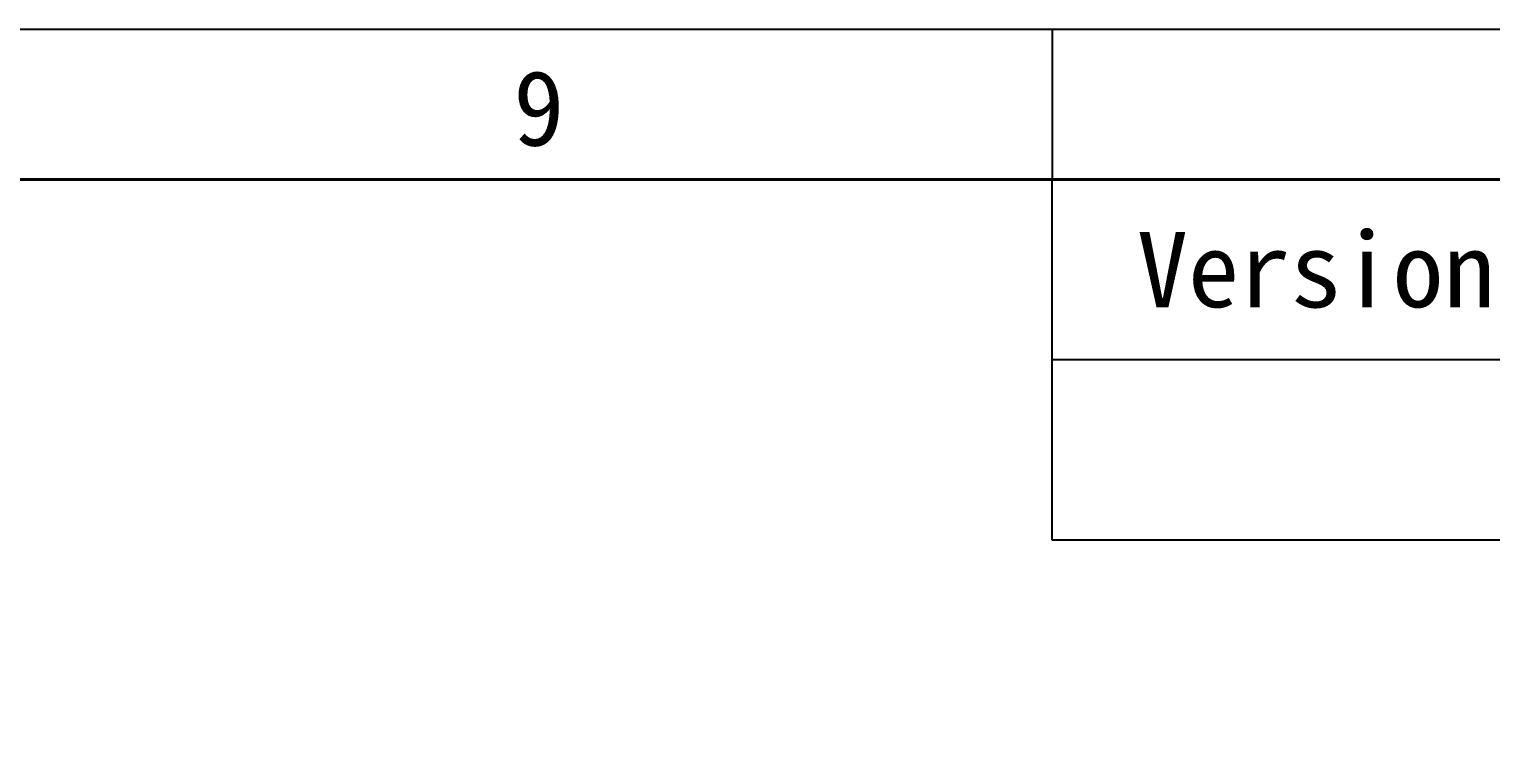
# Model space of a CAD drawing. Header units: millimetres. Extents: x 0 to 87554, y -20854 to 20404.
# Drawn here: x 78423 to 81617, y -2884 to -1349 of the extents above; entities that cross this region are included whole.
import ezdxf
from ezdxf.enums import TextEntityAlignment as Align

# ---------------------------------------------------------------- set-up
doc = ezdxf.new("R2010")
doc.units = ezdxf.units.MM
doc.layers.get('0').update_dxf_attribs({"lineweight": 15})
doc.layers.add('FORM', color=7, linetype='Continuous')
doc.styles.add('KEHUA', font='STFANGSO.TTF')

# ---------------------------------------------------------------- blocks, each defined once
blk = doc.blocks.new('WET5Y56YRFTWEDFWRW536T4TE4RWEFWE')
at = {"layer": 'FORM', "color": 4}
blk.add_line((171308.1, -36495.1), (171308.1, -36823.5), dxfattribs=at)
at = {"layer": 'FORM', "color": 8}
for p, q in [((171308.1, -37611.5), (171308.1, -36823.5)), ((177875.4, -37217.5), (171308.1, -37217.5)), ((177875.4, -37611.5), (171308.1, -37611.5))]:
    blk.add_line(p, q, dxfattribs=at)
at = {"layer": 'FORM', "color": 6}
blk.add_lwpolyline([(150620.8, -36495.1), (178203.8, -36495.1), (178203.8, -56000.2), (150620.8, -56000.2)], close=True, dxfattribs=at)
at = {"layer": 'FORM', "color": 8, "lineweight": 40}
blk.add_lwpolyline([(150949.1, -55671.9), (177875.4, -55671.9), (177875.4, -36823.5), (150949.1, -36823.5)], close=True, dxfattribs=at)
at = {"layer": 'FORM', "color": 4, "style": 'KEHUA'}
blk.add_text('9', height=164.2, dxfattribs=at).set_placement((170131, -36749.5))
at = {"layer": 'FORM', "color": 8, "style": 'KEHUA'}
blk.add_text('Version', height=164.18, dxfattribs=at).set_placement((171493.5, -37020.5), align=Align.MIDDLE_LEFT)

msp = doc.modelspace()

# ---------------------------------------------------------------- block references
at = {"lineweight": -3}
msp.add_blockref('WET5Y56YRFTWEDFWRW536T4TE4RWEFWE', (-90649.85, 35145.742), dxfattribs=at)

doc.saveas('drawing.dxf')
